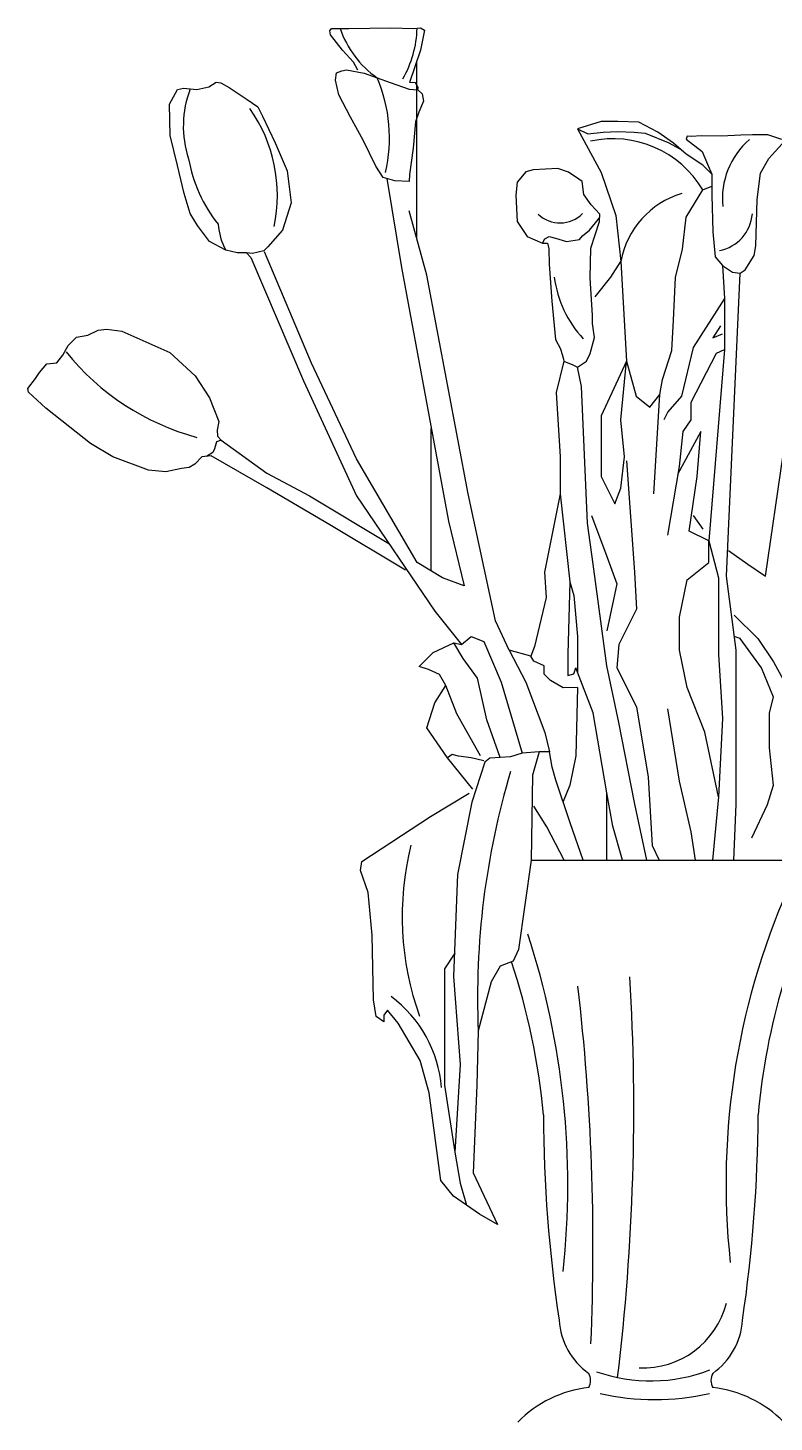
# Model space of a CAD drawing. Header units: inches. Extents: x 6 to 48.5, y 12.5 to 37.3.
# Drawn here: x 7.0058 to 7.2609, y 20.0992 to 20.5761 of the extents above; entities that cross this region are included whole.
import ezdxf

# ---------------------------------------------------------------- set-up
doc = ezdxf.new("R2010")
doc.units = ezdxf.units.IN
doc.header["$MEASUREMENT"] = 0
doc.layers.add('02', color=2, linetype='Continuous')

msp = doc.modelspace()

# ---------------------------------------------------------------- linework, layer by layer
at = {"layer": '02'}
for p, q in [((7.1090177458026, 20.57512190127697), (7.109606695339505, 20.57590637293712)), ((7.109214054980736, 20.57374907430737), (7.1090177458026, 20.57512190127697)), ((7.109606695339505, 20.57590637293712), (7.115496179183435, 20.57590637293712)), ((7.115496179183435, 20.57590637293712), (7.129827264790844, 20.57610248930238)), ((7.129827264790844, 20.57610248930238), (7.137679917133834, 20.57590637293712)), ((7.137679917133834, 20.57590637293712), (7.140035715048622, 20.57610248930238)), ((7.140035715048622, 20.57610248930238), (7.141409923184153, 20.57531801764223)), ((7.141409923184153, 20.57531801764223), (7.140035715048622, 20.56845389525067)), ((7.113336701389823, 20.56845389525067), (7.109214054980736, 20.57374907430737)), ((7.117066707440141, 20.56433542678375), (7.113336701389823, 20.56845389525067)), ((7.140035715048622, 20.56845389525067), (7.136305708998304, 20.55747130439219)), ((7.110920524319123, 20.55826981990201), (7.111296597729858, 20.56073863331646)), ((7.111296597729858, 20.56073863331646), (7.113140381268646, 20.56139365649384)), ((7.113140381268646, 20.56139365649384), (7.114710920468394, 20.56178589543803)), ((7.114710920468394, 20.56178589543803), (7.1207967244335, 20.56060918483369)), ((7.118637235696848, 20.56158977907277), (7.117066707440141, 20.56433542678375)), ((7.1207967244335, 20.56060918483369), (7.129630955612708, 20.55747130439219)), ((7.138711291692641, 20.50434202418789), (7.138711291692641, 20.56455427686403)), ((7.056989565120499, 20.55503329042646), (7.059044280183922, 20.55548943573619)), ((7.059044280183922, 20.55548943573619), (7.063610333228905, 20.55503329042646)), ((7.063610333228905, 20.55503329042646), (7.067719774415206, 20.55594557483225)), ((7.067719774415206, 20.55594557483225), (7.07023110133731, 20.55754207719535)), ((7.07023110133731, 20.55754207719535), (7.071829215601507, 20.55731400454776)), ((7.071829215601507, 20.55731400454776), (7.074568842981432, 20.55571750217011)), ((7.074568842981432, 20.55571750217011), (7.080732999231156, 20.55161221926634)), ((7.112158802432429, 20.55315671334635), (7.110920524319123, 20.55826981990201)), ((7.129630955612708, 20.55747130439219), (7.136109388877127, 20.55511788939718)), ((7.138268866670739, 20.55727518802693), (7.136305708998304, 20.55747130439219)), ((7.139250445390541, 20.55570624470662), (7.138268866670739, 20.55727518802693)), ((7.13905413632882, 20.55492177303192), (7.139250445390541, 20.55570624470662)), ((7.054249937740575, 20.55001571688869), (7.056989565120499, 20.55503329042646)), ((7.080732999231156, 20.55161221926634), (7.084385839501817, 20.54910343249746)), ((7.116085128603924, 20.5455081255083), (7.112158802432429, 20.55315671334635)), ((7.136109388877127, 20.55511788939718), (7.13905413632882, 20.55492177303192)), ((7.13905413632882, 20.55492177303192), (7.140624664585527, 20.55354895229054)), ((7.14101729388484, 20.55099942094482), (7.139446765628133, 20.54727318519387)), ((7.140624664585527, 20.55354895229054), (7.14101729388484, 20.55099942094482)), ((7.054478238198396, 20.53929635808406), (7.054249937740575, 20.55001571688869)), ((7.084385839501817, 20.54910343249746), (7.085983953649599, 20.54591043398493)), ((7.085983953649599, 20.54591043398493), (7.090321706236761, 20.53678757752884)), ((7.139446765628133, 20.54727318519387), (7.138268866670739, 20.54393918218799)), ((7.120404084074732, 20.53766341509133), (7.116085128603924, 20.5455081255083)), ((7.138268866670739, 20.54393918218799), (7.137483597012658, 20.53491776738035)), ((7.201798277419481, 20.5441252227926), (7.193673951762218, 20.54162796093685)), ((7.193673951762218, 20.54162796093685), (7.201798277419481, 20.52664437738956)), ((7.193673951762218, 20.54162796093685), (7.197196948203679, 20.53990563610811)), ((7.207422811399635, 20.5441252227926), (7.201798277419481, 20.5441252227926)), ((7.21460971105979, 20.54381306738894), (7.207422811399635, 20.5441252227926)), ((7.221171671037052, 20.54037932690941), (7.21460971105979, 20.54381306738894)), ((7.056989565120499, 20.52903314457459), (7.054478238198396, 20.53929635808406)), ((7.090321706236761, 20.53678757752884), (7.094431147423062, 20.52720857577757)), ((7.124723039661955, 20.52883811664894), (7.120404084074732, 20.53766341509133)), ((7.197196948203679, 20.53990563610811), (7.202423228045415, 20.54037932690941)), ((7.202423228045415, 20.54037932690941), (7.207422811399635, 20.54069148852674)), ((7.207422811399635, 20.54069148852674), (7.213047345379788, 20.54037932690941)), ((7.213047345379788, 20.54037932690941), (7.216797027365725, 20.54006717150575)), ((7.216797027365725, 20.54006717150575), (7.224608877651814, 20.53694559264356)), ((7.226483729646031, 20.53663343102623), (7.221171671037052, 20.54037932690941)), ((7.224608877651814, 20.53694559264356), (7.228671045951966, 20.53476048307736)), ((7.230858362257901, 20.53288753512849), (7.226483729646031, 20.53663343102623)), ((7.231123400015246, 20.53905928567353), (7.230793006463397, 20.53806910080554)), ((7.230793006463397, 20.53806910080554), (7.236244521663945, 20.53377831216737)), ((7.232610170940358, 20.5388942548622), (7.231123400015246, 20.53905928567353)), ((7.235914128112096, 20.53922431648486), (7.232610170940358, 20.5388942548622)), ((7.242852414121341, 20.53905928567353), (7.235914128112096, 20.53922431648486)), ((7.249460317638192, 20.53938934729619), (7.242852414121341, 20.53905928567353)), ((7.253425050970588, 20.53955437809297), (7.249460317638192, 20.53938934729619)), ((7.258711369453419, 20.53955437809297), (7.253425050970588, 20.53955437809297)), ((7.263502097550269, 20.53790406999421), (7.258711369453419, 20.53955437809297)), ((7.259041773948308, 20.53146788703695), (7.263667294267986, 20.53641879892045)), ((7.137483597012658, 20.53491776738035), (7.136305708998304, 20.5258963525727)), ((7.236482896238055, 20.52914163924531), (7.230858362257901, 20.53288753512849)), ((7.236244521663945, 20.53377831216737), (7.238061686024491, 20.52948752352919)), ((7.25623340692972, 20.52635194434212), (7.259041773948308, 20.53146788703695)), ((7.059272580641743, 20.519454149037), (7.056989565120499, 20.52903314457459)), ((7.094431147423062, 20.52720857577757), (7.095800961113024, 20.5162611443108)), ((7.12727515769792, 20.52491576454728), (7.124723039661955, 20.52883811664894)), ((7.176006566012699, 20.52691245450357), (7.173050239427436, 20.52332625922524)), ((7.178540557135317, 20.52754531102498), (7.176006566012699, 20.52691245450357)), ((7.186987212604333, 20.5279672174535), (7.178540557135317, 20.52754531102498)), ((7.190577037028458, 20.52670150439614), (7.186987212604333, 20.5279672174535)), ((7.194166861452583, 20.52438102217517), (7.190577037028458, 20.52670150439614)), ((7.201798277419481, 20.52664437738956), (7.206797860773701, 20.51197295545959)), ((7.239607627598058, 20.52602006036856), (7.236482896238055, 20.52914163924531)), ((7.238061686024491, 20.52948752352919), (7.239607627598058, 20.52602006036856)), ((7.131201483869415, 20.52373905394294), (7.12727515769792, 20.52491576454728)), ((7.128450866301034, 20.52456340746964), (7.133520105133254, 20.49417871695429)), ((7.136109388877127, 20.52354293757768), (7.131201483869415, 20.52373905394294)), ((7.136305708998304, 20.5258963525727), (7.136109388877127, 20.52354293757768)), ((7.173050239427436, 20.52332625922524), (7.172627903848376, 20.5188962511044)), ((7.19522269475409, 20.52353720933267), (7.194166861452583, 20.52438102217517)), ((7.195856192592952, 20.5191072074255), (7.19522269475409, 20.52353720933267)), ((7.236482896238055, 20.52071337505428), (7.239607627598058, 20.52196200908172)), ((7.239607627598058, 20.52196200908172), (7.239548467892643, 20.51892557651687)), ((7.239607627598058, 20.52602006036856), (7.239607627598058, 20.52196200908172)), ((7.255077029556457, 20.51744030542856), (7.25623340692972, 20.52635194434212)), ((7.061327306764621, 20.51261200048854), (7.059272580641743, 20.519454149037)), ((7.172627903848376, 20.5188962511044), (7.173050239427436, 20.50982529098352)), ((7.198390183715571, 20.51552101216172), (7.195856192592952, 20.5191072074255)), ((7.230858362257901, 20.5113486384386), (7.236482896238055, 20.52071337505428)), ((7.239548467892643, 20.51892557651687), (7.239878861444492, 20.5063832659968)), ((7.254581439286891, 20.50159738492463), (7.255077029556457, 20.51744030542856)), ((7.063838633686725, 20.50850671757022), (7.061327306764621, 20.51261200048854)), ((7.095800961113024, 20.5162611443108), (7.092833033158865, 20.50691021520712)), ((7.142215604871932, 20.49150588829313), (7.136195640057746, 20.51355673875029)), ((7.201346510300834, 20.5123567170837), (7.198390183715571, 20.51552101216172)), ((7.201135348041031, 20.50982529098352), (7.201346510300834, 20.5123567170837)), ((7.067948074873026, 20.50303300495095), (7.063838633686725, 20.50850671757022)), ((7.173050239427436, 20.50982529098352), (7.176428901591759, 20.50476242634128)), ((7.197756685876708, 20.50687195224115), (7.199868352479722, 20.509403384555)), ((7.198179021455768, 20.50075432464898), (7.201135348041031, 20.50982529098352)), ((7.199868352479722, 20.509403384555), (7.201240929170933, 20.51109100404089)), ((7.206797860773701, 20.51197295545959), (7.208435129119504, 20.49618334311769)), ((7.229608461006034, 20.50042310617816), (7.230858362257901, 20.5113486384386)), ((7.07342732974929, 20.50006807287233), (7.067948074873026, 20.50303300495095)), ((7.092833033158865, 20.50691021520712), (7.087810379198242, 20.50120842992571)), ((7.176428901591759, 20.50476242634128), (7.181708057039838, 20.50244194412032)), ((7.181708057039838, 20.50244194412032), (7.182552717138503, 20.50391861349878)), ((7.182552717138503, 20.50391861349878), (7.184030885902654, 20.50476242634128)), ((7.184030885902654, 20.50476242634128), (7.186142541562628, 20.50412956359166)), ((7.186142541562628, 20.50412956359166), (7.189943539306011, 20.50307480064172)), ((7.189943539306011, 20.50307480064172), (7.194378034771841, 20.50370765716313)), ((7.194378034771841, 20.50370765716313), (7.195433857013892, 20.50497337643416)), ((7.195433857013892, 20.50497337643416), (7.197756685876708, 20.50687195224115)), ((7.239878861444492, 20.5063832659968), (7.240704845265906, 20.4978016887059)), ((7.077308470477771, 20.49915578846655), (7.07342732974929, 20.50006807287233)), ((7.080504698773336, 20.49915578846655), (7.077308470477771, 20.49915578846655)), ((7.082016023436051, 20.49751975434144), (7.080504698773336, 20.49915578846655)), ((7.082559424896214, 20.49892771581896), (7.080504698773336, 20.49915578846655)), ((7.08644056550828, 20.4998400002102), (7.082559424896214, 20.49892771581896)), ((7.087810379198242, 20.50120842992571), (7.08644056550828, 20.4998400002102)), ((7.10275143068419, 20.4614365394106), (7.086698220671575, 20.49952438050483)), ((7.181708057039838, 20.50244194412032), (7.183397388180207, 20.50244194412032)), ((7.183397388180207, 20.50244194412032), (7.183819712699812, 20.50054336832788)), ((7.183819712699812, 20.50054336832788), (7.184030885902654, 20.49526955357821)), ((7.197967859195966, 20.49062859534994), (7.198179021455768, 20.50075432464898)), ((7.227108669328924, 20.49074620794515), (7.229608461006034, 20.50042310617816)), ((7.250947088563304, 20.4933458692564), (7.254085849017326, 20.4982967811399)), ((7.254085849017326, 20.4982967811399), (7.254581439286891, 20.50159738492463)), ((7.082016023436051, 20.49751975434144), (7.100075895643283, 20.45542267337684)), ((7.133520105133254, 20.49417871695429), (7.149573326088909, 20.40731172015027)), ((7.184030885902654, 20.49526955357821), (7.184875546001319, 20.48261239196533)), ((7.205090710289266, 20.49083767956715), (7.208435129119504, 20.49618334311769)), ((7.208435129119504, 20.49618334311769), (7.210441780371081, 20.46210474813658)), ((7.240704845265906, 20.4978016887059), (7.243217106071722, 20.49484692568027)), ((7.243217106071722, 20.49484692568027), (7.24665196167906, 20.49252071519974)), ((7.243217106071722, 20.49484692568027), (7.243885989861052, 20.48348739609598)), ((7.249237059826452, 20.49217409701911), (7.250947088563304, 20.4933458692564)), ((7.15626216363297, 20.41666662978484), (7.142215604871932, 20.49150588829313)), ((7.198812519178215, 20.47776047741597), (7.197967859195966, 20.49062859534994)), ((7.199739629380826, 20.48415560480741), (7.205090710289266, 20.49083767956715)), ((7.226483729646031, 20.47607478601519), (7.227108669328924, 20.49074620794515)), ((7.245223757323298, 20.40397068276313), (7.249237059826452, 20.49217409701911)), ((7.24665196167906, 20.49252071519974), (7.249237059826452, 20.49217409701911)), ((7.184875546001319, 20.48261239196533), (7.186142541562628, 20.46953332392392)), ((7.243885989861052, 20.48348739609598), (7.233183838870797, 20.46678220296114)), ((7.243885989861052, 20.48348739609598), (7.243885989861052, 20.46611399423515)), ((7.198812519178215, 20.47501809499469), (7.198812519178215, 20.47776047741597)), ((7.199446017017078, 20.470166186659), (7.198812519178215, 20.47501809499469)), ((7.225858779020097, 20.46577357076118), (7.226483729646031, 20.47607478601519)), ((7.242548222282391, 20.47413248644686), (7.239872687357899, 20.47012324034828)), ((7.019627745474178, 20.46747873038354), (7.022422863264989, 20.4702710250737)), ((7.022422863264989, 20.4702710250737), (7.02633603916173, 20.47101564155552)), ((7.02633603916173, 20.47101564155552), (7.029876525375482, 20.47269101464432)), ((7.029876525375482, 20.47269101464432), (7.032857988007787, 20.4730633197784)), ((7.032857988007787, 20.4730633197784), (7.037889211067419, 20.47231870951024)), ((7.037889211067419, 20.47231870951024), (7.054287250248205, 20.46505874081292)), ((7.186142541562628, 20.46953332392392), (7.187831872702997, 20.46636903507412)), ((7.197967859195966, 20.46468141560278), (7.199446017017078, 20.470166186659)), ((7.239872687357899, 20.47012324034828), (7.243217106071722, 20.4714596577857)), ((7.017764329888347, 20.46412797799227), (7.019627745474178, 20.46747873038354)), ((7.054287250248205, 20.46505874081292), (7.063045304363083, 20.4570541680611)), ((7.187831872702997, 20.46636903507412), (7.188887706004504, 20.46278283979579)), ((7.196700863634657, 20.46214998327438), (7.197967859195966, 20.46468141560278)), ((7.222734036717053, 20.45578451713906), (7.225858779020097, 20.46577357076118)), ((7.233183838870797, 20.46678220296114), (7.229170536367644, 20.4500770098263)), ((7.232514955081466, 20.44807238989112), (7.241210454820145, 20.46477758301141)), ((7.243885989861052, 20.46611399423515), (7.238534908836197, 20.40062964537598)), ((7.241210454820145, 20.46477758301141), (7.243885989861052, 20.46611399423515)), ((7.00975164419641, 20.45817108346334), (7.012360428088765, 20.46114953072053)), ((7.012360428088765, 20.46114953072053), (7.015714569461021, 20.46152183585461)), ((7.015714569461021, 20.46152183585461), (7.017764329888347, 20.46412797799227)), ((7.118135767850514, 20.42869436809512), (7.10275143068419, 20.4614365394106)), ((7.189037489333611, 20.46210474813658), (7.186361954292703, 20.45141342726371)), ((7.188887706004504, 20.46278283979579), (7.189037489333611, 20.46210474813658)), ((7.189037489333611, 20.46210474813658), (7.192055205909025, 20.46088426400335)), ((7.192055205909025, 20.46088426400335), (7.193719675626095, 20.4601001282014)), ((7.193719675626095, 20.4601001282014), (7.196700863634657, 20.46214998327438)), ((7.195057443088341, 20.45341805342711), (7.193719675626095, 20.4601001282014)), ((7.210441780371081, 20.46210474813658), (7.201746291575443, 20.44339493506656)), ((7.208435129119504, 20.44205851762915), (7.210441780371081, 20.46210474813658)), ((7.210441780371081, 20.46210474813658), (7.213672296005722, 20.45016567642112)), ((7.005838479242708, 20.45277264662097), (7.008447263135064, 20.45612339902679)), ((7.008447263135064, 20.45612339902679), (7.00975164419641, 20.45817108346334)), ((7.063045304363083, 20.4570541680611), (7.06789018258122, 20.44960804679674)), ((7.100075895643283, 20.45542267337684), (7.118135767850514, 20.41599842107341)), ((7.221812815034252, 20.45074521855228), (7.222734036717053, 20.45578451713906)), ((7.006024824084204, 20.45146957245258), (7.005838479242708, 20.45277264662097)), ((7.011987749465231, 20.44607114183843), (7.006024824084204, 20.45146957245258)), ((7.186361954292703, 20.45141342726371), (7.187699721871365, 20.4293625768211)), ((7.197064094339918, 20.40664351142429), (7.195057443088341, 20.45341805342711)), ((7.218359403988767, 20.44641978052338), (7.221812815034252, 20.45074521855228)), ((7.219806152839634, 20.41666662978484), (7.221812815034252, 20.45074521855228)), ((7.020186768939208, 20.43955578339471), (7.011987749465231, 20.44607114183843)), ((7.06789018258122, 20.44960804679674), (7.071057979111981, 20.44141731526421)), ((7.213672296005722, 20.45016567642112), (7.218359403988767, 20.44641978052338)), ((7.229170536367644, 20.4500770098263), (7.224488350075159, 20.44473135250398)), ((7.232514955081466, 20.44205851762915), (7.232514955081466, 20.44807238989112)), ((7.071057979111981, 20.44141731526421), (7.070498955530535, 20.43843886800702)), ((7.201746291575443, 20.44339493506656), (7.201746291575443, 20.42268049583314)), ((7.20977289658175, 20.4293625768211), (7.208435129119504, 20.44205851762915)), ((7.224488350075159, 20.44473135250398), (7.223150582612913, 20.44205851762915)), ((7.229839420040559, 20.43804927151602), (7.232514955081466, 20.44205851762915)), ((7.027267741483126, 20.43397119399985), (7.020186768939208, 20.43955578339471)), ((7.070498955530535, 20.43843886800702), (7.07068530037203, 20.43639118357047)), ((7.07068530037203, 20.43639118357047), (7.071837492032397, 20.43511321168868)), ((7.143711291697297, 20.39030384173627), (7.143711291697297, 20.43903229040977)), ((7.235859373795289, 20.43804927151602), (7.227832768788982, 20.42334870455913)), ((7.228501652578313, 20.42602153322029), (7.229839420040559, 20.43804927151602)), ((7.234521606333043, 20.42268049583314), (7.235859373795289, 20.43804927151602)), ((7.034907748435113, 20.42931736742564), (7.027267741483126, 20.43397119399985)), ((7.069567253325555, 20.43210966213034), (7.06900822974411, 20.43080659417562)), ((7.070312621748496, 20.43452965170097), (7.069567253325555, 20.43210966213034)), ((7.071837492032397, 20.43511321168868), (7.070312621748496, 20.43452965170097)), ((7.071837492032397, 20.43511321168868), (7.087481653063048, 20.4237820535515)), ((7.047019932979207, 20.42484969964668), (7.034907748435113, 20.42931736742564)), ((7.062858959521588, 20.42689738408323), (7.060995544052172, 20.42578046246733)), ((7.065281398688864, 20.42931736742564), (7.062858959521588, 20.42689738408323)), ((7.068493073318574, 20.42976754815269), (7.065281398688864, 20.42931736742564)), ((7.06900822974411, 20.43080659417562), (7.066887235945511, 20.42954245778916)), ((7.087481653063048, 20.41879170177223), (7.068493073318574, 20.42976754815269)), ((7.138871175098654, 20.39327936189026), (7.118135767850514, 20.42869436809512)), ((7.187699721871365, 20.4293625768211), (7.187699721871365, 20.41666662978484)), ((7.208435129119504, 20.41867124973457), (7.20977289658175, 20.4293625768211)), ((7.210441780371081, 20.42802615938369), (7.213117315295573, 20.38993832451767)), ((7.257932548505675, 20.38860190708025), (7.263952513319861, 20.43003077931887)), ((7.052982858243819, 20.42429124194556), (7.047019932979207, 20.42484969964668)), ((7.058386760043401, 20.4254081573478), (7.052982858243819, 20.42429124194556)), ((7.060995544052172, 20.42578046246733), (7.058386760043401, 20.4254081573478)), ((7.087481653063048, 20.4237820535515), (7.102082546894859, 20.41599842107341)), ((7.201746291575443, 20.42268049583314), (7.206428477867927, 20.41332559241225)), ((7.224488350075159, 20.40263426532571), (7.228501652578313, 20.42602153322029)), ((7.231846071292136, 20.40397068276313), (7.234521606333043, 20.42268049583314)), ((7.109003803554412, 20.40612390061385), (7.087481653063048, 20.41879170177223)), ((7.206428477867927, 20.41332559241225), (7.208435129119504, 20.41867124973457)), ((7.102082546894859, 20.41599842107341), (7.129143685080532, 20.39977816803973)), ((7.118135767850514, 20.41599842107341), (7.144891139796425, 20.37657416876997)), ((7.165626547044564, 20.37323313138283), (7.15626216363297, 20.41666662978484)), ((7.187699721871365, 20.41666662978484), (7.18234865178955, 20.38993832451767)), ((7.187699721871365, 20.41666662978484), (7.191044140585188, 20.38659728713052)), ((7.198401861802164, 20.40931634629912), (7.20375294282702, 20.39528398183999)), ((7.233183838870797, 20.40931634629912), (7.23652825758462, 20.40463889148911)), ((7.1348578725955, 20.3906065332291), (7.109003803554412, 20.40612390061385)), ((7.149573326088909, 20.40731172015027), (7.154924396054309, 20.38526086969311)), ((7.199070745591495, 20.39261115317883), (7.197064094339918, 20.40664351142429)), ((7.238534908836197, 20.40062964537598), (7.231846071292136, 20.40397068276313)), ((7.244554873533968, 20.38860190708025), (7.245223757323298, 20.40397068276313)), ((7.238534908836197, 20.40062964537598), (7.241879338609476, 20.38793369835427)), ((7.238534908836197, 20.39327936189026), (7.238534908836197, 20.40062964537598)), ((7.147566674837332, 20.38793369835427), (7.138871175098654, 20.39327936189026)), ((7.20375294282702, 20.39528398183999), (7.207097361540843, 20.38592907841909)), ((7.23117718761922, 20.38726548962829), (7.238534908836197, 20.39327936189026)), ((7.245223757323298, 20.39728860800339), (7.251912594750944, 20.39261115317883)), ((7.18234865178955, 20.38993832451767), (7.18301753557888, 20.38125162359453)), ((7.20375294282702, 20.35786435569996), (7.199070745591495, 20.39261115317883)), ((7.213117315295573, 20.38993832451767), (7.213786199084904, 20.37724237748141)), ((7.247899292247791, 20.36321001302228), (7.244554873533968, 20.38860190708025)), ((7.251912594750944, 20.39261115317883), (7.257932548505675, 20.38860190708025)), ((7.154924396054309, 20.38526086969311), (7.147566674837332, 20.38793369835427)), ((7.191044140585188, 20.38659728713052), (7.190375256795857, 20.36187360179853)), ((7.191044140585188, 20.38659728713052), (7.192381908047434, 20.38191983230596)), ((7.207097361540843, 20.38592907841909), (7.20375294282702, 20.36989209401024)), ((7.228501652578313, 20.37456954882024), (7.23117718761922, 20.38726548962829)), ((7.241879338609476, 20.38793369835427), (7.241879338609476, 20.36187360179853)), ((7.18301753557888, 20.38125162359453), (7.179004222132686, 20.36454643045969)), ((7.192381908047434, 20.38191983230596), (7.193719675626095, 20.36788746784684)), ((7.144891139796425, 20.37657416876997), (7.154078890081916, 20.3651787334408)), ((7.213786199084904, 20.37724237748141), (7.207766245330173, 20.36521463918568)), ((7.228501652578313, 20.36321001302228), (7.228501652578313, 20.37456954882024)), ((7.247230408574875, 20.37523775133256), (7.255257013581183, 20.36721925912085)), ((7.170308733337048, 20.36321001302228), (7.165626547044564, 20.37323313138283)), ((7.144387364947658, 20.36248936686267), (7.15138679915243, 20.36571660427095)), ((7.154617303960446, 20.36033787734292), (7.15138679915243, 20.36571660427095)), ((7.15138679915243, 20.36571660427095), (7.154078890081916, 20.3651787334408)), ((7.154078890081916, 20.3651787334408), (7.157309394889932, 20.3678680937907)), ((7.157309394889932, 20.3678680937907), (7.161616727105763, 20.36625447510111)), ((7.161616727105763, 20.36625447510111), (7.167539322843265, 20.35226978385132)), ((7.179004222132686, 20.36454643045969), (7.177666454554025, 20.36120539307255)), ((7.193719675626095, 20.36788746784684), (7.193668221683662, 20.35561986553027)), ((7.207766245330173, 20.36521463918568), (7.207097361540843, 20.35719614697397)), ((7.208629541193556, 20.36880322342283), (7.208629541193556, 20.36880322342283)), ((7.249237059826452, 20.36721925912085), (7.247230408574875, 20.36788746784684)), ((7.256594781043429, 20.35719614697397), (7.249237059826452, 20.36721925912085)), ((7.255257013581183, 20.36721925912085), (7.260608094489623, 20.35920077313737)), ((7.139541607910257, 20.3576485107648), (7.144387364947658, 20.36248936686267)), ((7.159539622581985, 20.35367464796824), (7.154617303960446, 20.36033787734292)), ((7.170308733337048, 20.36321001302228), (7.175979112020183, 20.35225065857473)), ((7.177666454554025, 20.36120539307255), (7.170308733337048, 20.36321001302228)), ((7.178798728600565, 20.35944904704472), (7.177666454554025, 20.36120539307255)), ((7.190375256795857, 20.36187360179853), (7.190375256795857, 20.35452331831281)), ((7.23117718761922, 20.35051407221424), (7.228501652578313, 20.36321001302228)), ((7.241879338609476, 20.36187360179853), (7.243217106071722, 20.3398227451277)), ((7.247899292247791, 20.31042161118482), (7.247899292247791, 20.36321001302228)), ((7.142772112601858, 20.35657276289082), (7.139541607910257, 20.3576485107648)), ((7.146541042115029, 20.35495914420123), (7.142772112601858, 20.35657276289082)), ((7.148694708222944, 20.35119403597734), (7.146541042115029, 20.35495914420123)), ((7.182244910836641, 20.35788417756218), (7.178798728600565, 20.35944904704472)), ((7.182244910836641, 20.35506742117529), (7.182244910836641, 20.35788417756218)), ((7.184437950934704, 20.35287660513374), (7.182244910836641, 20.35506742117529)), ((7.190375256795857, 20.35452331831281), (7.192381908047434, 20.35519152703879)), ((7.192381908047434, 20.35519152703879), (7.193050791836765, 20.35719614697397)), ((7.199070745591495, 20.3418273712911), (7.193050791836765, 20.35719614697397)), ((7.207766245330173, 20.33848633390395), (7.20375294282702, 20.35786435569996)), ((7.207097361540843, 20.35719614697397), (7.213786199084904, 20.34383199122628)), ((7.260608094489623, 20.34717303482709), (7.256594781043429, 20.35719614697397)), ((7.260608094489623, 20.35920077313737), (7.267296932033684, 20.34717303482709)), ((7.144925789769228, 20.34527743200548), (7.148694708222944, 20.35119403597734)), ((7.152463637736115, 20.3415123237816), (7.148694708222944, 20.35119403597734)), ((7.162693565689448, 20.33936082803363), (7.159539622581985, 20.35367464796824)), ((7.167539322843265, 20.35226978385132), (7.17478596440186, 20.32805078778135)), ((7.175979112020183, 20.35225065857473), (7.182558210195463, 20.33503713771885)), ((7.18882400901192, 20.3503728189268), (7.184437950934704, 20.35287660513374)), ((7.193719675626095, 20.35051407221424), (7.18882400901192, 20.3503728189268)), ((7.193719675626095, 20.35051407221424), (7.193050791836765, 20.32712680431966)), ((7.237197141373951, 20.33514529651681), (7.23117718761922, 20.35051407221424)), ((7.259270327027377, 20.3418273712911), (7.260608094489623, 20.34717303482709)), ((7.142233698839743, 20.33667146766917), (7.144925789769228, 20.34527743200548)), ((7.160532363202844, 20.32703927591744), (7.152463637736115, 20.3415123237816)), ((7.20375294282702, 20.31443085729795), (7.199070745591495, 20.3418273712911)), ((7.213786199084904, 20.34383199122628), (7.217799501588058, 20.31977652083394)), ((7.228501652578313, 20.31844010339652), (7.224488350075159, 20.34316378872851)), ((7.259270327027377, 20.32979963298082), (7.259270327027377, 20.3418273712911)), ((7.149233122101474, 20.32645187842961), (7.142233698839743, 20.33667146766917)), ((7.167266726704735, 20.32650427543801), (7.162693565689448, 20.33936082803363)), ((7.213117315295573, 20.3110898199108), (7.207766245330173, 20.33848633390395)), ((7.243217106071722, 20.3398227451277), (7.241879338609476, 20.31309443984598)), ((7.182558210195463, 20.33503713771885), (7.184074434546243, 20.32849264667554)), ((7.241879338609476, 20.31309443984598), (7.237197141373951, 20.33514529651681)), ((7.150848385390315, 20.32752762630359), (7.149233122101474, 20.32645187842961)), ((7.157847808652047, 20.31569441835988), (7.149233122101474, 20.32645187842961)), ((7.153002051614646, 20.32698974925976), (7.150848385390315, 20.32752762630359)), ((7.157309394889932, 20.32645187842961), (7.153002051614646, 20.32698974925976)), ((7.161616727105763, 20.32537613055562), (7.157309394889932, 20.32645187842961)), ((7.163728261926632, 20.32628334599091), (7.161959018536333, 20.32495776308012)), ((7.170805191482838, 20.3267252048851), (7.163728261926632, 20.32628334599091)), ((7.17478596440186, 20.32805078778135), (7.170805191482838, 20.3267252048851)), ((7.18053596976814, 20.32849264667554), (7.17478596440186, 20.32805078778135)), ((7.18053596976814, 20.32849264667554), (7.178324429179963, 20.32053914926898)), ((7.184074434546243, 20.32849264667554), (7.18053596976814, 20.32849264667554)), ((7.184959050711665, 20.32319031507602), (7.184074434546243, 20.32849264667554)), ((7.193050791836765, 20.32712680431966), (7.191044140585188, 20.31710368595911)), ((7.260608094489623, 20.31710368595911), (7.259270327027377, 20.32979963298082)), ((7.161959018536333, 20.32495776308012), (7.157535937592808, 20.31126006896617)), ((7.186285975018006, 20.31877170747854), (7.184959050711665, 20.32319031507602)), ((7.178324429179963, 20.32053914926898), (7.177882121155459, 20.29137632544977)), ((7.191151375161905, 20.30419029556166), (7.186285975018006, 20.31877170747854)), ((7.191044140585188, 20.31710368595911), (7.188718675031748, 20.31148100151283)), ((7.217799501588058, 20.31977652083394), (7.219137269050304, 20.29638925293936)), ((7.232514955081466, 20.30106670155025), (7.228501652578313, 20.31844010339652)), ((7.258601432295006, 20.31042161118482), (7.260608094489623, 20.31710368595911)), ((7.143382078363981, 20.30639960247451), (7.156651321310971, 20.31435309988107)), ((7.205759594078597, 20.3030713276991), (7.20375294282702, 20.31443085729795)), ((7.20375294282702, 20.29142108789771), (7.20375294282702, 20.31443085729795)), ((7.241879338609476, 20.31309443984598), (7.239779794799585, 20.29142108789771)), ((7.157535937592808, 20.31126006896617), (7.152670548391949, 20.28651585895811)), ((7.183189818380821, 20.30286471266542), (7.178766737320881, 20.30993448605538)), ((7.217336308421988, 20.29142108789771), (7.213117315295573, 20.3110898199108)), ((7.247138502403583, 20.29142108789771), (7.247899292247791, 20.31042161118482)), ((7.253250362329606, 20.29906208160052), (7.258601432295006, 20.31042161118482)), ((7.11993973804773, 20.29093446655558), (7.143382078363981, 20.30639960247451)), ((7.18914652601951, 20.29142108789771), (7.183189818380821, 20.30286471266542)), ((7.19557445610543, 20.29137632544977), (7.191151375161905, 20.30419029556166)), ((7.208999045986172, 20.29142108789771), (7.205759594078597, 20.3030713276991)), ((7.234000397940587, 20.29142108789771), (7.232514955081466, 20.30106670155025)), ((7.219137269050304, 20.29638925293936), (7.221623878554862, 20.29142108789771)), ((7.119497430023227, 20.28784144185435), (7.11993973804773, 20.29093446655558)), ((7.177882121155459, 20.29137632544977), (7.173459040095519, 20.26088792494799)), ((7.177882800089616, 20.29142108789771), (7.281301732968029, 20.29142108789771)), ((7.122151278519492, 20.28032980334198), (7.119497430023227, 20.28784144185435)), ((7.152670548391949, 20.28651585895811), (7.151343624202024, 20.25160884463063)), ((7.123478202825833, 20.2657483914251), (7.122151278519492, 20.28032980334198)), ((7.123920510966752, 20.24365534722407), (7.123478202825833, 20.2657483914251)), ((7.151785932226527, 20.2595623420372), (7.148247467448424, 20.25426001043767)), ((7.173459040095519, 20.26088792494799), (7.171689807764675, 20.25691117624471)), ((7.167266726704735, 20.25514372822606), (7.164170570067551, 20.24984139661198)), ((7.171689807764675, 20.25691117624471), (7.167266726704735, 20.25514372822606)), ((7.148247467448424, 20.25426001043767), (7.148247467448424, 20.21449252340487)), ((7.151343624202024, 20.25160884463063), (7.153555164673786, 20.22156229679483)), ((7.164170570067551, 20.24984139661198), (7.15974747806457, 20.23305068402503)), ((7.124805127132174, 20.23791115050214), (7.123920510966752, 20.24365534722407)), ((7.127458975744855, 20.2361437087117), (7.124805127132174, 20.23791115050214)), ((7.128785900051195, 20.24012045741499), (7.127458975744855, 20.23835301562455)), ((7.127458975744855, 20.23835301562455), (7.127458975744855, 20.2361437087117)), ((7.132324364829298, 20.23570184981751), (7.128785900051195, 20.24012045741499)), ((7.139843613585878, 20.22288787970562), (7.132324364829298, 20.23570184981751)), ((7.15974747806457, 20.23305068402503), (7.159305169923652, 20.21449252340487)), ((7.142939770223062, 20.21184135759783), (7.139843613585878, 20.22288787970562)), ((7.153555164673786, 20.22156229679483), (7.151785932226527, 20.19151575518724)), ((7.146920543142084, 20.18179480976202), (7.142939770223062, 20.21184135759783)), ((7.148247467448424, 20.21449252340487), (7.151785932226527, 20.19151575518724)), ((7.159305169923652, 20.21449252340487), (7.157978245617311, 20.18444597556906)), ((7.151785932226527, 20.19151575518724), (7.153555164673786, 20.18091109198819)), ((7.157978245617311, 20.18444597556906), (7.166382110539313, 20.1667715389655)), ((7.151343624202024, 20.1764924781625), (7.146920543142084, 20.18179480976202)), ((7.153555164673786, 20.18091109198819), (7.155766705145549, 20.17339945347582)), ((7.160189786089074, 20.17030642877459), (7.151343624202024, 20.1764924781625)), ((7.166382110539313, 20.1667715389655), (7.160189786089074, 20.17030642877459)), ((7.197525353265416, 20.11100878236418), (7.197525353265416, 20.11100878236418)), ((7.239897230036046, 20.11100878236418), (7.239897230036046, 20.11100878236418))]:
    msp.add_line(p, q, dxfattribs=at)
for centre, radius, start, end in [((7.14444135616203, 20.58666175377099), 0.03365479378383857, 198.6374940215936, 235.1579644017619), ((7.101809208259407, 20.577108609347), 0.03706505840728047, 330.1283067579258, 358.2928904745453), ((7.094491269999605, 20.54247170663681), 0.03554467290382488, 158.9109055477564, 198.2135368474795), ((7.077065873752769, 20.5384998765973), 0.0523462833234394, 346.9509041222281, 23.1035439837407), ((7.039461141779508, 20.51875991573858), 0.05164594042038412, 348.159422567799, 35.17120627779629), ((7.205900746492159, 20.50262921411437), 0.03552892849555657, 30.5971242007339, 102.6348445574528), ((7.269839924272571, 20.51774080985585), 0.02663696246731748, 130.8025969925893, 185.9819183639579), ((7.110687870044682, 20.54034615057996), 0.05076180415309858, 190.1944078081765, 218.2508761036687), ((7.237996596006166, 20.49066756310883), 0.03007165041894033, 106.8079481912162, 169.4308973961731), ((7.187723219372753, 20.52029301443205), 0.01091489015312512, 226.6444417251215, 314.9454256321995), ((7.239524910320949, 20.513637227518), 0.01394745263332645, 281.0226702433706, 355.2793883760518), ((7.094819140365768, 20.51116765979047), 0.02410000814890045, 185.3532807149259, 207.4234836817825), ((7.223768430274401, 20.49585798649302), 0.03837774458931856, 187.5137635811002, 222.8779429748388), ((7.086330896803599, 20.5196253134515), 0.0866402499183298, 218.8775243473831, 254.7928521714867), ((7.428924328276377, 20.24447953287988), 0.2694193669120187, 163.3351450994572, 182.4312331179415), ((7.235082970910195, 20.27216650425059), 0.1013274189095677, 166.0991823935494, 199.6725673247354), ((7.482394281869244, 20.18424041902714), 0.2278725719059359, 151.942752345771, 174.9533394786203), ((7.495519820229571, 20.1806909490139), 0.251091100537745, 155.2750870574976, 186.139339981066), ((6.915192621388893, 20.18040591689593), 0.275168677428161, 353.7957299563494, 18.13593061752832), ((6.955028301432218, 20.18424041902714), 0.2278725719059553, 5.046660521379765, 18.53277220149275), ((6.441745411000635, 20.20661224448365), 0.7711579949469994, 353.1339959813138, 3.335185431395554), ((6.42021220373125, 20.15895577238068), 0.7787574023402096, 357.5702558060871, 6.588295558512288), ((7.103669105774213, 20.20984106630446), 0.04374541736148937, 5.013687681008173, 53.01314945704426), ((7.679963004404168, 20.20681635754833), 0.4979519348287745, 180.2911880809969, 188.4074248901114), ((6.757459579013709, 20.20681635754833), 0.4979519348288, 351.5925751098886, 359.7088119190032), ((7.21593863386796, 20.14727207616913), 0.02959645964980688, 267.7381530362866, 345.5550015251917), ((7.211554733083073, 20.13562603708366), 0.02424627222512598, 183.8211947101795, 234.6464535752514), ((7.225867850218389, 20.13562603708366), 0.02424627222512598, 305.3535464247486, 356.1788052898205), ((7.218677265314806, 20.1688476596634), 0.05558718448644162, 250.5563721875365, 291.3201022305634), ((7.193156910689037, 20.11342981372097), 0.004994465290815162, 331.0043740709268, 28.9956259290732), ((7.244265672612425, 20.11342981372097), 0.004994465290815162, 151.0043740709268, 208.9956259290732), ((7.201925781417128, 20.07124390782216), 0.04000761196343035, 96.31472635130001, 135.7043016476636), ((7.220059182822194, 20.18982216876126), 0.0829399258810313, 256.9780716768051, 283.0219283231949), ((7.235496801884334, 20.07124390782216), 0.04000761196343008, 44.29569835233645, 83.6852736487)]:
    msp.add_arc(centre, radius, start, end, dxfattribs=at)

doc.saveas('drawing.dxf')
